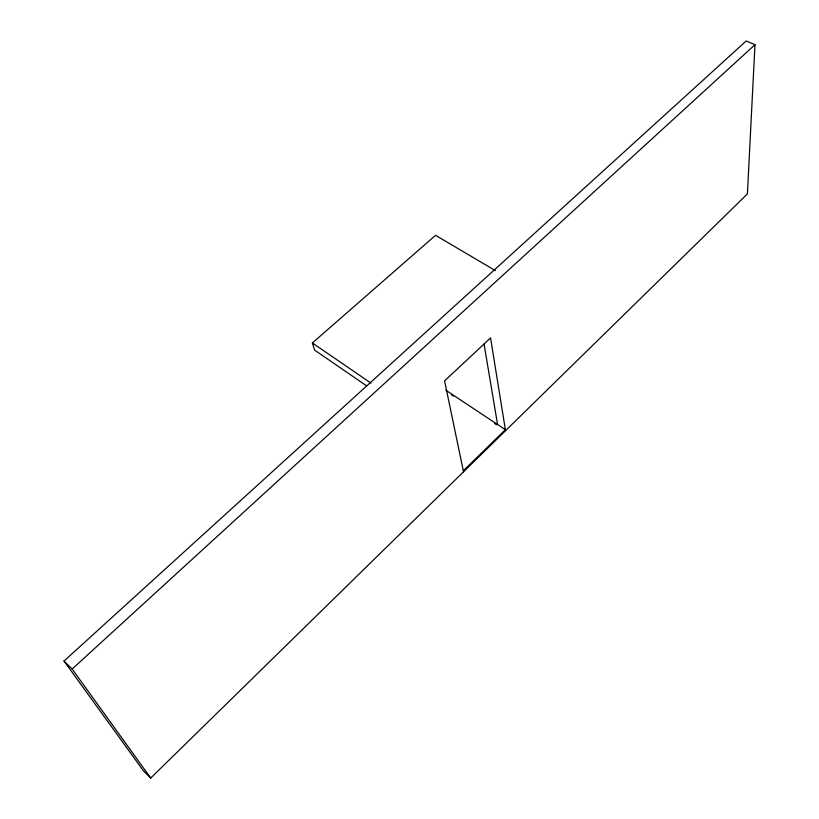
<?xml version="1.0" encoding="UTF-8"?>
<svg xmlns="http://www.w3.org/2000/svg" width="819" height="819" viewBox="0 0 819 819"><rect width="100%" height="100%" fill="white"/><g stroke="black" fill="none" stroke-linecap="round" stroke-linejoin="round"><path stroke-width="1.23" d="M754.975 44.707L747.399 193.898L150.727 778.05L143.305 770.659L64.025 661.056L746.232 40.95L754.975 44.707L72.164 669.021L150.727 778.05M463.308 470.823L505.364 429.668L445.782 390.182M366.687 385.903L314.609 350.112L312.367 342.977L435.565 235.309L495.423 270.639M451.279 394.707L453.388 396.109M494.563 423.413L496.672 424.815M312.367 342.977L370.997 383.097M64.025 661.056L72.164 669.021M463.523 471.826L444.584 380.896L490.55 337.909L505.538 430.692M484.039 343.99L497.563 424.498"/></g></svg>
